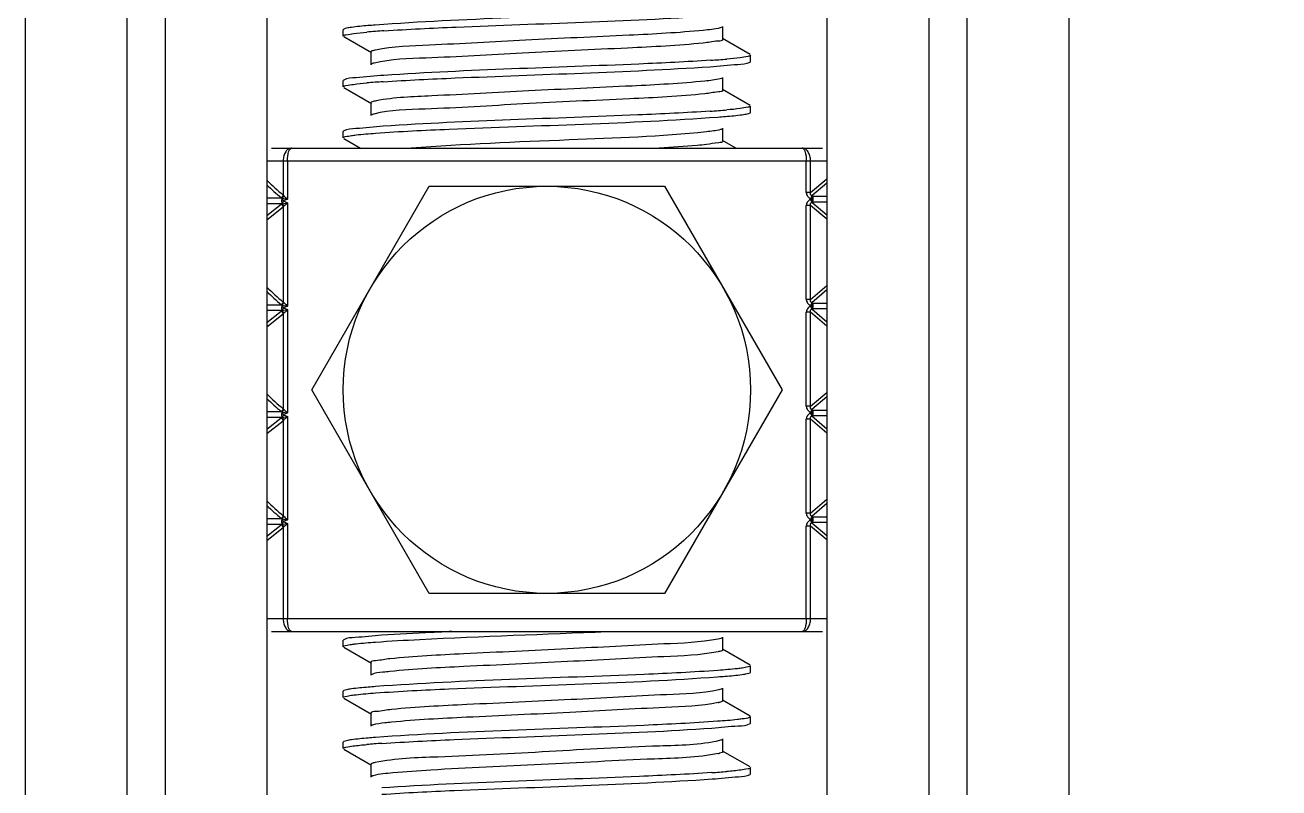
# Model space of a CAD drawing. Extents: x 27938 to 1507990, y 110129 to 923079.
# Drawn here: x 532388 to 532974, y 341758 to 342115 of the extents above; entities that cross this region are included whole.
import ezdxf

# ---------------------------------------------------------------- set-up
doc = ezdxf.new("R2010")
doc.units = 0
doc.header["$LTSCALE"] = 1000
doc.header["$MEASUREMENT"] = 0
doc.styles.get("Standard").update_dxf_attribs({"font": 'gbenor.shx', "bigfont": 'gbcbig.shx'})
doc.dimstyles.get("Standard").update_dxf_attribs({"dimtxt": 0.18, "dimasz": 0.18, "dimexe": 0.18, "dimexo": 0.0625, "dimgap": 0.09, "dimtad": 0, "dimtih": 1, "dimtoh": 1, "dimdec": 4, "dimzin": 0, "dimdsep": 46, "dimtxsty": 'Standard', "dimcen": 0.09, "dimadec": 0, "dimazin": 0, "dimtfac": 1, "dimtdec": 4, "dimtofl": 0, "dimtmove": 0, "dimatfit": 3, "dimfxl": 1, "dimtolj": 1, "dimtzin": 0, "dimarcsym": 0})

msp = doc.modelspace()

# ---------------------------------------------------------------- linework, layer by layer
at = {"linetype": 'Continuous'}
for p, q in [((532387.5, 346328.15), (532387.5, 341587.12)), ((532435.13, 346328.15), (532435.13, 341587.12)), ((532452.99, 346328.15), (532452.99, 341587.12)), ((532500.61, 346328.15), (532500.61, 341587.12)), ((532762.55, 346328.15), (532762.55, 341587.12)), ((532810.18, 346328.15), (532810.18, 341587.12)), ((532828.04, 346328.15), (532828.04, 341587.12)), ((532875.66, 346328.15), (532875.66, 341587.12)), ((532536.56, 342113.1), (532536.33, 342112.84)), ((532536.33, 342109.87), (532536.33, 342112.84)), ((532536.33, 342109.87), (532536.33, 342112.84)), ((532713.95, 342108.38), (532713.95, 342114.33)), ((532536.56, 342109.61), (532549.48, 342102.12)), ((532726.61, 342101.2), (532713.68, 342108.68)), ((532549.22, 342102.43), (532549.22, 342096.47)), ((532726.83, 342097.96), (532726.83, 342100.94)), ((532726.83, 342097.96), (532726.83, 342100.94)), ((532726.61, 342097.7), (532726.83, 342097.96)), ((532536.56, 342089.29), (532536.33, 342089.03)), ((532536.33, 342086.05), (532536.33, 342089.03)), ((532536.33, 342086.05), (532536.33, 342089.03)), ((532713.95, 342084.57), (532713.95, 342090.52)), ((532536.56, 342085.79), (532549.48, 342078.31)), ((532726.61, 342077.39), (532713.68, 342084.87)), ((532549.22, 342078.61), (532549.22, 342072.66)), ((532726.83, 342074.15), (532726.83, 342077.12)), ((532726.83, 342074.15), (532726.83, 342077.12)), ((532726.61, 342073.89), (532726.83, 342074.15)), ((532536.56, 342065.48), (532536.33, 342065.22)), ((532536.33, 342062.24), (532536.33, 342065.22)), ((532536.33, 342062.24), (532536.33, 342065.22)), ((532713.95, 342060.75), (532713.95, 342066.71)), ((532536.56, 342061.98), (532544.43, 342057.42)), ((532719.96, 342057.42), (532713.68, 342061.06)), ((532502.7, 342057.42), (532760.47, 342057.42)), ((532500.61, 342051.47), (532762.55, 342051.47)), ((532508.24, 342051.47), (532508.24, 342035.47)), ((532510.22, 342051.47), (532510.22, 342033.51)), ((532752.94, 342036.62), (532752.94, 342051.47)), ((532754.93, 342036.62), (532754.93, 342051.47)), ((532754.93, 342036.62), (532762.55, 342043.1)), ((532762.55, 342041.08), (532755.48, 342035.07)), ((532508.4, 342035.28), (532508.24, 342035.47)), ((532508.48, 342035.21), (532508.4, 342035.28)), ((532521.6, 341944.31), (532576.59, 342039.56)), ((532576.59, 342039.56), (532686.58, 342039.56)), ((532686.58, 342039.56), (532741.57, 341944.31)), ((532754.93, 342036.62), (532752.94, 342036.62)), ((532755.48, 342035.07), (532754.88, 342033.81)), ((532755.3, 342033.61), (532755.89, 342034.88)), ((532755.89, 342034.88), (532755.48, 342035.07)), ((532755.89, 342034.88), (532762.55, 342034.87)), ((532507.61, 342033.98), (532500.61, 342033.98)), ((532507.57, 342031.37), (532500.61, 342031.39)), ((532500.61, 342025.89), (532507.32, 342031.2)), ((532500.61, 342023.86), (532508.24, 342029.89)), ((532507.57, 342031.37), (532507.73, 342031.4)), ((532507.73, 342033.95), (532507.61, 342033.98)), ((532507.73, 342031.4), (532507.77, 342031.42)), ((532507.77, 342033.93), (532510.22, 342033.51)), ((532508.32, 342032.68), (532507.77, 342031.42)), ((532507.77, 342031.42), (532510.22, 342031.85)), ((532508.24, 342029.89), (532508.38, 342030.06)), ((532508.24, 342029.89), (532508.24, 341985.46)), ((532510.22, 342033.51), (532508.32, 342032.68)), ((532508.32, 342032.68), (532510.22, 342031.85)), ((532508.38, 342030.06), (532508.46, 342030.13)), ((532508.46, 342030.13), (532508.51, 342030.17)), ((532510.22, 342031.85), (532510.22, 341983.5)), ((532754.93, 342030.6), (532752.94, 342030.6)), ((532752.94, 341986.62), (532752.94, 342030.6)), ((532755.3, 342033.61), (532754.88, 342033.81)), ((532754.88, 342033.41), (532755.3, 342033.61)), ((532755.48, 342032.15), (532754.88, 342033.41)), ((532762.55, 342024.12), (532754.93, 342030.6)), ((532754.93, 341986.62), (532754.93, 342030.6)), ((532755.3, 342033.61), (532755.89, 342032.35)), ((532755.48, 342032.15), (532755.89, 342032.35)), ((532755.48, 342032.15), (532762.55, 342026.14)), ((532755.89, 342032.35), (532762.55, 342032.35)), ((532754.93, 341986.62), (532762.55, 341993.09)), ((532762.55, 341991.07), (532755.48, 341985.07)), ((532507.61, 341983.97), (532500.61, 341983.97)), ((532507.57, 341981.36), (532500.61, 341981.38)), ((532507.57, 341981.36), (532507.73, 341981.4)), ((532507.73, 341983.94), (532507.61, 341983.97)), ((532507.73, 341981.4), (532507.77, 341981.42)), ((532507.77, 341983.92), (532510.22, 341983.5)), ((532508.32, 341982.67), (532507.77, 341981.42)), ((532507.77, 341981.42), (532510.22, 341981.84)), ((532508.4, 341985.27), (532508.24, 341985.46)), ((532510.22, 341983.5), (532508.32, 341982.67)), ((532508.32, 341982.67), (532510.22, 341981.84)), ((532508.48, 341985.2), (532508.4, 341985.27)), ((532510.22, 341981.84), (532510.22, 341933.5)), ((532754.93, 341986.62), (532752.94, 341986.62)), ((532755.48, 341985.07), (532754.88, 341983.8)), ((532755.3, 341983.6), (532754.88, 341983.8)), ((532754.88, 341983.41), (532755.3, 341983.6)), ((532755.48, 341982.14), (532754.88, 341983.41)), ((532755.3, 341983.6), (532755.89, 341984.87)), ((532755.3, 341983.6), (532755.89, 341982.34)), ((532755.89, 341984.87), (532755.48, 341985.07)), ((532755.48, 341982.14), (532755.89, 341982.34)), ((532755.48, 341982.14), (532762.55, 341976.13)), ((532755.89, 341984.87), (532762.55, 341984.87)), ((532755.89, 341982.34), (532762.55, 341982.34)), ((532500.61, 341975.89), (532507.32, 341981.19)), ((532500.61, 341973.85), (532508.24, 341979.88)), ((532508.24, 341979.88), (532508.38, 341980.05)), ((532508.24, 341979.88), (532508.24, 341935.46)), ((532508.38, 341980.05), (532508.46, 341980.12)), ((532508.46, 341980.12), (532508.51, 341980.16)), ((532754.93, 341980.59), (532752.94, 341980.59)), ((532752.94, 341936.61), (532752.94, 341980.59)), ((532762.55, 341974.11), (532754.93, 341980.59)), ((532754.93, 341936.61), (532754.93, 341980.59)), ((532576.59, 341849.06), (532521.6, 341944.31)), ((532741.57, 341944.31), (532686.58, 341849.06)), ((532754.93, 341936.61), (532762.55, 341943.09)), ((532762.55, 341941.07), (532755.48, 341935.06)), ((532508.4, 341935.26), (532508.24, 341935.46)), ((532508.48, 341935.2), (532508.4, 341935.26)), ((532754.93, 341936.61), (532752.94, 341936.61)), ((532755.48, 341935.06), (532754.88, 341933.8)), ((532755.3, 341933.6), (532755.89, 341934.86)), ((532755.89, 341934.86), (532755.48, 341935.06)), ((532755.89, 341934.86), (532762.55, 341934.86)), ((532507.61, 341933.96), (532500.61, 341933.96)), ((532507.57, 341931.35), (532500.61, 341931.37)), ((532500.61, 341925.88), (532507.32, 341931.19)), ((532500.61, 341923.84), (532508.24, 341929.88)), ((532507.57, 341931.35), (532507.73, 341931.39)), ((532507.73, 341933.93), (532507.61, 341933.96)), ((532507.73, 341931.39), (532507.77, 341931.41)), ((532507.77, 341933.92), (532510.22, 341933.5)), ((532508.32, 341932.66), (532507.77, 341931.41)), ((532507.77, 341931.41), (532510.22, 341931.83)), ((532508.24, 341929.88), (532508.38, 341930.04)), ((532508.24, 341929.88), (532508.24, 341885.45)), ((532510.22, 341933.5), (532508.32, 341932.66)), ((532508.32, 341932.66), (532510.22, 341931.83)), ((532508.38, 341930.04), (532508.46, 341930.11)), ((532508.46, 341930.11), (532508.51, 341930.16)), ((532510.22, 341931.83), (532510.22, 341883.49)), ((532754.93, 341930.59), (532752.94, 341930.59)), ((532752.94, 341886.6), (532752.94, 341930.59)), ((532755.3, 341933.6), (532754.88, 341933.8)), ((532754.88, 341933.4), (532755.3, 341933.6)), ((532755.48, 341932.14), (532754.88, 341933.4)), ((532762.55, 341924.11), (532754.93, 341930.59)), ((532754.93, 341886.6), (532754.93, 341930.59)), ((532755.3, 341933.6), (532755.89, 341932.33)), ((532755.48, 341932.14), (532755.89, 341932.33)), ((532755.48, 341932.14), (532762.55, 341926.12)), ((532755.89, 341932.33), (532762.55, 341932.33)), ((532754.93, 341886.6), (532762.55, 341893.08)), ((532762.55, 341891.06), (532755.48, 341885.05)), ((532507.61, 341883.96), (532500.61, 341883.96)), ((532507.73, 341883.93), (532507.61, 341883.96)), ((532507.77, 341883.91), (532510.22, 341883.49)), ((532508.32, 341882.66), (532507.77, 341881.4)), ((532507.77, 341881.4), (532510.22, 341881.83)), ((532508.4, 341885.26), (532508.24, 341885.45)), ((532510.22, 341883.49), (532508.32, 341882.66)), ((532508.32, 341882.66), (532510.22, 341881.83)), ((532508.48, 341885.19), (532508.4, 341885.26)), ((532510.22, 341881.83), (532510.22, 341837.15)), ((532754.93, 341886.6), (532752.94, 341886.6)), ((532755.48, 341885.05), (532754.88, 341883.79)), ((532755.3, 341883.59), (532754.88, 341883.79)), ((532754.88, 341883.39), (532755.3, 341883.59)), ((532755.48, 341882.13), (532754.88, 341883.39)), ((532755.3, 341883.59), (532755.89, 341884.85)), ((532755.3, 341883.59), (532755.89, 341882.33)), ((532755.89, 341884.85), (532755.48, 341885.05)), ((532755.48, 341882.13), (532755.89, 341882.33)), ((532755.48, 341882.13), (532762.55, 341876.12)), ((532755.89, 341884.85), (532762.55, 341884.85)), ((532755.89, 341882.33), (532762.55, 341882.33)), ((532507.57, 341881.35), (532500.61, 341881.37)), ((532500.61, 341875.87), (532507.32, 341881.18)), ((532500.61, 341873.84), (532508.24, 341879.87)), ((532507.57, 341881.35), (532507.73, 341881.38)), ((532507.73, 341881.38), (532507.77, 341881.4)), ((532508.24, 341879.87), (532508.38, 341880.04)), ((532508.24, 341879.87), (532508.24, 341837.15)), ((532508.38, 341880.04), (532508.46, 341880.11)), ((532508.46, 341880.11), (532508.51, 341880.15)), ((532754.93, 341880.58), (532752.94, 341880.58)), ((532752.94, 341837.15), (532752.94, 341880.58)), ((532762.55, 341874.1), (532754.93, 341880.58)), ((532754.93, 341837.15), (532754.93, 341880.58)), ((532686.58, 341849.06), (532576.59, 341849.06)), ((532762.55, 341837.15), (532500.61, 341837.15)), ((532502.7, 341831.2), (532760.47, 341831.2)), ((532536.56, 341827.35), (532536.33, 341827.09)), ((532536.33, 341824.11), (532536.33, 341827.09)), ((532536.33, 341824.11), (532536.33, 341827.09)), ((532536.56, 341823.85), (532549.48, 341816.37)), ((532726.61, 341815.44), (532713.68, 341822.93)), ((532713.95, 341822.63), (532713.95, 341828.58)), ((532549.22, 341816.67), (532549.22, 341810.72)), ((532726.61, 341811.95), (532726.83, 341812.21)), ((532726.83, 341812.21), (532726.83, 341815.18)), ((532726.83, 341812.21), (532726.83, 341815.18)), ((532536.56, 341803.54), (532536.33, 341803.28)), ((532536.33, 341800.3), (532536.33, 341803.28)), ((532536.33, 341800.3), (532536.33, 341803.28)), ((532536.56, 341800.04), (532549.48, 341792.56)), ((532713.95, 341798.81), (532713.95, 341804.77)), ((532726.61, 341791.63), (532713.68, 341799.11)), ((532549.22, 341792.86), (532549.22, 341786.91)), ((532726.61, 341788.13), (532726.83, 341788.39)), ((532726.83, 341788.39), (532726.83, 341791.37)), ((532726.83, 341788.39), (532726.83, 341791.37)), ((532536.56, 341779.73), (532536.33, 341779.46)), ((532536.33, 341776.49), (532536.33, 341779.46)), ((532536.33, 341776.49), (532536.33, 341779.46)), ((532536.56, 341776.23), (532549.48, 341768.75)), ((532713.95, 341775), (532713.95, 341780.95)), ((532726.61, 341767.82), (532713.68, 341775.3)), ((532549.22, 341769.05), (532549.22, 341763.09)), ((532726.61, 341764.32), (532726.83, 341764.58)), ((532726.83, 341764.58), (532726.83, 341767.56)), ((532726.83, 341764.58), (532726.83, 341767.56))]:
    msp.add_line(p, q, dxfattribs=at)
msp.add_circle((532631.58, 341944.31), 95.25, dxfattribs=at)
for centre, radius, start, end in [((532583.13, 341685.25), 427.95, 93.71685, 94.79919), ((532680.61, 342518.27), 420.65, 273.76227, 274.80085), ((532582.72, 341666.65), 422.73, 93.74965, 94.79999), ((532680.2, 342499.64), 425.85, 273.72942, 274.8001), ((532574.17, 342115.92), 104.01, 224.9882, 230.66338), ((532574.66, 342114.96), 105.17, 225.24107, 230.18722), ((532508.51, 342035.6), 1.85, 230.22372, 240.95845), ((532508.48, 342029.74), 1.86, 119.14418, 128.30251), ((532574.17, 342065.91), 104.01, 224.9882, 230.66338), ((532574.66, 342064.95), 105.17, 225.24107, 230.18722), ((532508.51, 341985.59), 1.85, 230.22372, 240.95845), ((532508.48, 341979.73), 1.86, 119.14418, 128.30251), ((532574.17, 342015.9), 104.01, 224.9882, 230.66338), ((532574.66, 342014.94), 105.17, 225.24107, 230.18722), ((532508.51, 341935.58), 1.85, 230.22372, 240.95845), ((532508.48, 341929.72), 1.86, 119.14418, 128.30251), ((532574.17, 341965.9), 104.01, 224.9882, 230.66338), ((532574.66, 341964.94), 105.17, 225.24107, 230.18722), ((532508.51, 341885.58), 1.85, 230.22372, 240.95845), ((532508.48, 341879.72), 1.86, 119.14418, 128.30251), ((532707.64, 341818.45), 20.92, 281.39178, 282.13242), ((532581.73, 341369.62), 410.16, 93.82825, 94.80335), ((532708.29, 341791.6), 17.82, 281.5512, 283.26836), ((532681.31, 342175.95), 411.68, 273.81553, 274.80566)]:
    msp.add_arc(centre, radius, start, end, dxfattribs=at)
for points, knots in [([(532711.25, 342122.55), (532699.72, 342121.72), (532646.41, 342119.12), (532593.03, 342118.08), (532551.34, 342115)], [0, 0, 0, 0, 0.216609, 1, 1, 1, 1]), ([(532555.39, 342112.31), (532566.64, 342113.05), (532617.58, 342115.49), (532668.58, 342116.71), (532708.21, 342119.36)], [0, 0, 0, 0, 0.221018, 1, 1, 1, 1]), ([(532536.33, 342109.87), (532536.33, 342110.32), (532538.77, 342110.59), (532539.98, 342110.93), (532541.21, 342111.09)], [0, 0, 0, 0, 0.270608, 1, 1, 1, 1]), ([(532540.16, 342113.92), (532539.37, 342113.81), (532538.17, 342113.6), (532536.94, 342113.32), (532536.56, 342113.1)], [0, 0, 0, 0, 0.642699, 1, 1, 1, 1]), ([(532551.34, 342115), (532550.19, 342114.92), (532546.46, 342114.62), (532542.72, 342114.29), (532540.16, 342113.92)], [0, 0, 0, 0, 0.307564, 1, 1, 1, 1]), ([(532704.76, 342112.53), (532693.22, 342111.37), (532665.48, 342109.95), (532622.75, 342108.1), (532583.29, 342105.76), (532559.74, 342104.96), (532551.46, 342103.31)], [0, 0, 0, 0, 0.226386, 0.542344, 0.83502, 1, 1, 1, 1]), ([(532713.68, 342114.03), (532713.36, 342113.84), (532710.4, 342113.04), (532707.39, 342112.79), (532704.76, 342112.53)], [0, 0, 0, 0, 0.123298, 1, 1, 1, 1]), ([(532704.76, 342106.57), (532693, 342105.39), (532664.74, 342103.95), (532621.42, 342102.16), (532582.03, 342099.58), (532558.68, 342099.08), (532550.8, 342097.22)], [0, 0, 0, 0, 0.229855, 0.549948, 0.842489, 1, 1, 1, 1]), ([(532713.94, 342108.38), (532713.95, 342107.55), (532709.21, 342107.5), (532707.05, 342106.8), (532704.76, 342106.57)], [0, 0, 0, 0, 0.265413, 1, 1, 1, 1]), ([(532551.46, 342103.31), (532550.89, 342103.2), (532550.23, 342103.05), (532549.23, 342102.66), (532549.22, 342102.43)], [0, 0, 0, 0, 0.707754, 1, 1, 1, 1]), ([(532708.21, 342098.53), (532697.04, 342097.78), (532646.1, 342095.33), (532595.1, 342094.1), (532555.39, 342091.47)], [0, 0, 0, 0, 0.219595, 1, 1, 1, 1]), ([(532726.83, 342100.94), (532726.83, 342100.49), (532724.45, 342100.21), (532723.26, 342099.89), (532722.06, 342099.73)], [0, 0, 0, 0, 0.270923, 1, 1, 1, 1]), ([(532550.8, 342097.22), (532550.53, 342097.15), (532550.08, 342097.03), (532549.65, 342096.87), (532549.48, 342096.77)], [0, 0, 0, 0, 0.593987, 1, 1, 1, 1]), ([(532555.08, 342088.47), (532566.27, 342089.22), (532617.21, 342091.67), (532668.21, 342092.89), (532707.9, 342095.53)], [0, 0, 0, 0, 0.219989, 1, 1, 1, 1]), ([(532707.9, 342095.53), (532712.23, 342095.82), (532718.3, 342096.66), (532724.92, 342096.73), (532726.61, 342097.7)], [0, 0, 0, 0, 0.691216, 1, 1, 1, 1]), ([(532536.33, 342086.05), (532536.33, 342086.51), (532538.73, 342086.78), (532539.94, 342087.11), (532541.14, 342087.26)], [0, 0, 0, 0, 0.270808, 1, 1, 1, 1]), ([(532555.39, 342091.47), (532551.03, 342091.18), (532544.92, 342090.34), (532538.25, 342090.26), (532536.56, 342089.29)], [0, 0, 0, 0, 0.691341, 1, 1, 1, 1]), ([(532705.5, 342088.79), (532694.18, 342087.61), (532666.67, 342086.21), (532624.05, 342084.33), (532584.21, 342082.04), (532560.31, 342081.15), (532551.76, 342079.56)], [0, 0, 0, 0, 0.221662, 0.536163, 0.830773, 1, 1, 1, 1]), ([(532713.68, 342090.22), (532713.38, 342090.04), (532710.67, 342089.28), (532707.92, 342089.04), (532705.5, 342088.79)], [0, 0, 0, 0, 0.125495, 1, 1, 1, 1]), ([(532705.5, 342082.84), (532693.79, 342081.61), (532665.38, 342080.17), (532621.72, 342078.38), (532582, 342075.68), (532558.43, 342075.34), (532550.6, 342073.35)], [0, 0, 0, 0, 0.227665, 0.549451, 0.843883, 1, 1, 1, 1]), ([(532713.94, 342084.57), (532713.95, 342083.8), (532709.61, 342083.68), (532707.61, 342083.06), (532705.5, 342082.84)], [0, 0, 0, 0, 0.266153, 1, 1, 1, 1]), ([(532551.76, 342079.56), (532551.12, 342079.44), (532550.39, 342079.27), (532549.23, 342078.88), (532549.22, 342078.61)], [0, 0, 0, 0, 0.711573, 1, 1, 1, 1]), ([(532726.83, 342077.12), (532726.83, 342076.67), (532724.42, 342076.4), (532723.21, 342076.07), (532722, 342075.91)], [0, 0, 0, 0, 0.270717, 1, 1, 1, 1]), ([(532550.6, 342073.35), (532550.38, 342073.3), (532550, 342073.19), (532549.63, 342073.04), (532549.48, 342072.96)], [0, 0, 0, 0, 0.586829, 1, 1, 1, 1]), ([(532551.46, 342064.41), (532562.92, 342065.25), (532616.3, 342067.85), (532669.76, 342068.91), (532711.6, 342071.97)], [0, 0, 0, 0, 0.215118, 1, 1, 1, 1]), ([(532707.9, 342074.69), (532696.67, 342073.95), (532645.73, 342071.51), (532594.73, 342070.29), (532555.08, 342067.64)], [0, 0, 0, 0, 0.220621, 1, 1, 1, 1]), ([(532711.6, 342071.97), (532712.76, 342072.06), (532716.55, 342072.36), (532720.33, 342072.69), (532722.94, 342073.06)], [0, 0, 0, 0, 0.307378, 1, 1, 1, 1]), ([(532722.94, 342073.06), (532723.74, 342073.17), (532724.97, 342073.39), (532726.22, 342073.66), (532726.61, 342073.89)], [0, 0, 0, 0, 0.643431, 1, 1, 1, 1]), ([(532555.08, 342067.64), (532550.79, 342067.35), (532544.78, 342066.52), (532538.23, 342066.44), (532536.56, 342065.48)], [0, 0, 0, 0, 0.691044, 1, 1, 1, 1]), ([(532540.19, 342063.32), (532540.9, 342063.43), (532544.65, 342063.88), (532548.41, 342064.18), (532551.46, 342064.41)], [0, 0, 0, 0, 0.191292, 1, 1, 1, 1]), ([(532706.22, 342065.05), (532684.91, 342062.73), (532638.78, 342061.26), (532592.74, 342059.2), (532568.13, 342057.42)], [0, 0, 0, 0, 0.464865, 1, 1, 1, 1]), ([(532713.69, 342066.41), (532713.4, 342066.24), (532710.94, 342065.52), (532708.42, 342065.29), (532706.22, 342065.05)], [0, 0, 0, 0, 0.12782, 1, 1, 1, 1]), ([(532536.33, 342062.24), (532536.33, 342062.61), (532538.22, 342062.93), (532539.22, 342063.19), (532540.19, 342063.32)], [0, 0, 0, 0, 0.274527, 1, 1, 1, 1]), ([(532706.22, 342059.1), (532704.79, 342058.94), (532697.45, 342058.25), (532690.09, 342057.78), (532684.17, 342057.43)], [0, 0, 0, 0, 0.195123, 1, 1, 1, 1]), ([(532713.94, 342060.75), (532713.95, 342060.05), (532709.99, 342059.87), (532708.15, 342059.31), (532706.22, 342059.1)], [0, 0, 0, 0, 0.266951, 1, 1, 1, 1]), ([(532512.13, 342057.42), (532511.63, 342057.42), (532510.51, 342057.06), (532509.25, 342055.69), (532508.43, 342053.75), (532508.24, 342052.25), (532508.24, 342051.47)], [0, 0, 0, 0, 0.195972, 0.42512, 0.697797, 1, 1, 1, 1]), ([(532510.22, 342051.47), (532510.22, 342052.9), (532510.43, 342054.84), (532511.2, 342056.87), (532511.85, 342057.42), (532512.13, 342057.42)], [0, 0, 0, 0, 0.657525, 0.871922, 1, 1, 1, 1]), ([(532751.03, 342057.42), (532751.31, 342057.42), (532751.97, 342056.87), (532752.73, 342054.84), (532752.95, 342052.9), (532752.94, 342051.47)], [0, 0, 0, 0, 0.128078, 0.342475, 1, 1, 1, 1]), ([(532754.93, 342051.47), (532754.93, 342052.25), (532754.74, 342053.75), (532753.91, 342055.69), (532752.65, 342057.06), (532751.54, 342057.42), (532751.03, 342057.42)], [0, 0, 0, 0, 0.302203, 0.57488, 0.804028, 1, 1, 1, 1]), ([(532508.48, 342035.21), (532508.62, 342035.09), (532509.21, 342034.53), (532509.78, 342033.96), (532510.22, 342033.51)], [0, 0, 0, 0, 0.225254, 1, 1, 1, 1]), ([(532752.94, 342036.62), (532752.95, 342036.03), (532753.35, 342034.82), (532754.34, 342034.06), (532754.88, 342033.81)], [0, 0, 0, 0, 0.499355, 1, 1, 1, 1]), ([(532755.48, 342035.07), (532755.19, 342035.16), (532754.72, 342035.72), (532754.86, 342036.34), (532754.93, 342036.62)], [0, 0, 0, 0, 0.502447, 1, 1, 1, 1]), ([(532755.89, 342032.35), (532756.08, 342032.74), (532756.21, 342033.61), (532756.08, 342034.49), (532755.89, 342034.88)], [0, 0, 0, 0, 0.500048, 1, 1, 1, 1]), ([(532507.75, 342033.97), (532507.66, 342033.78), (532507.39, 342032.96), (532507.44, 342032), (532507.73, 342031.4)], [0, 0, 0, 0, 0.236634, 1, 1, 1, 1]), ([(532508.32, 342032.68), (532508.26, 342032.8), (532508.08, 342033.23), (532507.85, 342033.65), (532507.75, 342033.97)], [0, 0, 0, 0, 0.285481, 1, 1, 1, 1]), ([(532508.51, 342030.17), (532508.64, 342030.29), (532509.23, 342030.84), (532509.79, 342031.41), (532510.22, 342031.85)], [0, 0, 0, 0, 0.226794, 1, 1, 1, 1]), ([(532754.88, 342033.41), (532754.34, 342033.16), (532753.35, 342032.41), (532752.95, 342031.19), (532752.94, 342030.6)], [0, 0, 0, 0, 0.500643, 1, 1, 1, 1]), ([(532754.93, 342030.6), (532754.86, 342030.89), (532754.72, 342031.5), (532755.19, 342032.06), (532755.48, 342032.15)], [0, 0, 0, 0, 0.49632, 1, 1, 1, 1]), ([(532507.75, 341983.96), (532507.66, 341983.78), (532507.39, 341982.95), (532507.44, 341982), (532507.73, 341981.4)], [0, 0, 0, 0, 0.236634, 1, 1, 1, 1]), ([(532508.32, 341982.67), (532508.26, 341982.79), (532508.08, 341983.23), (532507.85, 341983.64), (532507.75, 341983.96)], [0, 0, 0, 0, 0.285481, 1, 1, 1, 1]), ([(532508.48, 341985.2), (532508.62, 341985.08), (532509.21, 341984.53), (532509.78, 341983.95), (532510.22, 341983.5)], [0, 0, 0, 0, 0.225254, 1, 1, 1, 1]), ([(532508.51, 341980.16), (532508.64, 341980.29), (532509.23, 341980.83), (532509.79, 341981.4), (532510.22, 341981.84)], [0, 0, 0, 0, 0.226794, 1, 1, 1, 1]), ([(532752.94, 341986.62), (532752.95, 341986.02), (532753.35, 341984.81), (532754.34, 341984.06), (532754.88, 341983.8)], [0, 0, 0, 0, 0.499355, 1, 1, 1, 1]), ([(532754.88, 341983.41), (532754.34, 341983.15), (532753.35, 341982.4), (532752.95, 341981.19), (532752.94, 341980.59)], [0, 0, 0, 0, 0.500643, 1, 1, 1, 1]), ([(532755.48, 341985.07), (532755.19, 341985.15), (532754.72, 341985.71), (532754.86, 341986.33), (532754.93, 341986.62)], [0, 0, 0, 0, 0.502447, 1, 1, 1, 1]), ([(532754.93, 341980.59), (532754.86, 341980.88), (532754.72, 341981.49), (532755.19, 341982.06), (532755.48, 341982.14)], [0, 0, 0, 0, 0.49632, 1, 1, 1, 1]), ([(532755.89, 341982.34), (532756.08, 341982.73), (532756.21, 341983.61), (532756.08, 341984.48), (532755.89, 341984.87)], [0, 0, 0, 0, 0.500048, 1, 1, 1, 1]), ([(532508.48, 341935.2), (532508.62, 341935.07), (532509.21, 341934.52), (532509.78, 341933.94), (532510.22, 341933.5)], [0, 0, 0, 0, 0.225254, 1, 1, 1, 1]), ([(532752.94, 341936.61), (532752.95, 341936.02), (532753.35, 341934.8), (532754.34, 341934.05), (532754.88, 341933.8)], [0, 0, 0, 0, 0.499355, 1, 1, 1, 1]), ([(532755.48, 341935.06), (532755.19, 341935.15), (532754.72, 341935.71), (532754.86, 341936.32), (532754.93, 341936.61)], [0, 0, 0, 0, 0.502447, 1, 1, 1, 1]), ([(532755.89, 341932.33), (532756.08, 341932.72), (532756.21, 341933.6), (532756.08, 341934.47), (532755.89, 341934.86)], [0, 0, 0, 0, 0.500048, 1, 1, 1, 1]), ([(532507.75, 341933.96), (532507.66, 341933.77), (532507.39, 341932.94), (532507.44, 341931.99), (532507.73, 341931.39)], [0, 0, 0, 0, 0.236634, 1, 1, 1, 1]), ([(532508.32, 341932.66), (532508.26, 341932.79), (532508.08, 341933.22), (532507.85, 341933.63), (532507.75, 341933.96)], [0, 0, 0, 0, 0.285481, 1, 1, 1, 1]), ([(532508.51, 341930.16), (532508.64, 341930.28), (532509.23, 341930.83), (532509.79, 341931.39), (532510.22, 341931.83)], [0, 0, 0, 0, 0.226794, 1, 1, 1, 1]), ([(532754.88, 341933.4), (532754.34, 341933.15), (532753.35, 341932.39), (532752.95, 341931.18), (532752.94, 341930.59)], [0, 0, 0, 0, 0.500643, 1, 1, 1, 1]), ([(532754.93, 341930.59), (532754.86, 341930.87), (532754.72, 341931.49), (532755.19, 341932.05), (532755.48, 341932.14)], [0, 0, 0, 0, 0.49632, 1, 1, 1, 1]), ([(532507.75, 341883.95), (532507.66, 341883.76), (532507.39, 341882.94), (532507.44, 341881.98), (532507.73, 341881.38)], [0, 0, 0, 0, 0.236634, 1, 1, 1, 1]), ([(532508.32, 341882.66), (532508.26, 341882.78), (532508.08, 341883.21), (532507.85, 341883.63), (532507.75, 341883.95)], [0, 0, 0, 0, 0.285481, 1, 1, 1, 1]), ([(532508.48, 341885.19), (532508.62, 341885.07), (532509.21, 341884.51), (532509.78, 341883.94), (532510.22, 341883.49)], [0, 0, 0, 0, 0.225254, 1, 1, 1, 1]), ([(532508.51, 341880.15), (532508.64, 341880.27), (532509.23, 341880.82), (532509.79, 341881.39), (532510.22, 341881.83)], [0, 0, 0, 0, 0.226794, 1, 1, 1, 1]), ([(532752.94, 341886.6), (532752.95, 341886.01), (532753.35, 341884.8), (532754.34, 341884.04), (532754.88, 341883.79)], [0, 0, 0, 0, 0.499355, 1, 1, 1, 1]), ([(532754.88, 341883.39), (532754.34, 341883.14), (532753.35, 341882.39), (532752.95, 341881.17), (532752.94, 341880.58)], [0, 0, 0, 0, 0.500643, 1, 1, 1, 1]), ([(532755.48, 341885.05), (532755.19, 341885.14), (532754.72, 341885.7), (532754.86, 341886.31), (532754.93, 341886.6)], [0, 0, 0, 0, 0.502447, 1, 1, 1, 1]), ([(532754.93, 341880.58), (532754.86, 341880.87), (532754.72, 341881.48), (532755.19, 341882.04), (532755.48, 341882.13)], [0, 0, 0, 0, 0.49632, 1, 1, 1, 1]), ([(532755.89, 341882.33), (532756.08, 341882.72), (532756.21, 341883.59), (532756.08, 341884.47), (532755.89, 341884.85)], [0, 0, 0, 0, 0.500048, 1, 1, 1, 1]), ([(532508.24, 341837.15), (532508.24, 341836.37), (532508.43, 341834.87), (532509.25, 341832.93), (532510.51, 341831.56), (532511.63, 341831.2), (532512.13, 341831.2)], [0, 0, 0, 0, 0.302203, 0.57488, 0.804028, 1, 1, 1, 1]), ([(532512.13, 341831.2), (532511.85, 341831.2), (532511.2, 341831.75), (532510.43, 341833.78), (532510.22, 341835.72), (532510.22, 341837.15)], [0, 0, 0, 0, 0.128078, 0.342475, 1, 1, 1, 1]), ([(532752.94, 341837.15), (532752.95, 341835.72), (532752.73, 341833.78), (532751.97, 341831.75), (532751.31, 341831.2), (532751.03, 341831.2)], [0, 0, 0, 0, 0.657525, 0.871922, 1, 1, 1, 1]), ([(532751.03, 341831.2), (532751.54, 341831.2), (532752.65, 341831.56), (532753.91, 341832.93), (532754.74, 341834.87), (532754.93, 341836.37), (532754.93, 341837.15)], [0, 0, 0, 0, 0.195972, 0.42512, 0.697797, 1, 1, 1, 1]), ([(532554.24, 341829.45), (532550.15, 341829.17), (532544.41, 341828.38), (532538.16, 341828.27), (532536.56, 341827.35)], [0, 0, 0, 0, 0.690228, 1, 1, 1, 1]), ([(532551.46, 341826.28), (532558.33, 341826.78), (532594.39, 341828.76), (532630.48, 341829.99), (532659.67, 341831.2)], [0, 0, 0, 0, 0.190688, 1, 1, 1, 1]), ([(532587.08, 341831.2), (532583.95, 341831.06), (532573, 341830.55), (532562.05, 341829.98), (532554.24, 341829.45)], [0, 0, 0, 0, 0.286076, 1, 1, 1, 1]), ([(532536.33, 341824.11), (532536.33, 341824.48), (532538.22, 341824.8), (532539.22, 341825.06), (532540.19, 341825.2)], [0, 0, 0, 0, 0.274524, 1, 1, 1, 1]), ([(532540.19, 341825.2), (532540.9, 341825.3), (532544.65, 341825.76), (532548.42, 341826.06), (532551.46, 341826.28)], [0, 0, 0, 0, 0.191293, 1, 1, 1, 1]), ([(532711.67, 341827.69), (532703.33, 341826.04), (532679.68, 341825.22), (532640.1, 341822.89), (532597.35, 341821.04), (532569.65, 341819.62), (532558.16, 341818.45)], [0, 0, 0, 0, 0.165781, 0.45908, 0.774887, 1, 1, 1, 1]), ([(532713.68, 341828.28), (532713.45, 341828.14), (532712.77, 341827.92), (532712.09, 341827.77), (532711.67, 341827.69)], [0, 0, 0, 0, 0.387259, 1, 1, 1, 1]), ([(532558.16, 341818.45), (532555.93, 341818.23), (532553.83, 341817.55), (532549.22, 341817.48), (532549.22, 341816.67)], [0, 0, 0, 0, 0.734361, 1, 1, 1, 1]), ([(532711.67, 341821.73), (532703.33, 341820.09), (532679.68, 341819.27), (532640.1, 341816.94), (532597.35, 341815.08), (532569.65, 341813.67), (532558.16, 341812.5)], [0, 0, 0, 0, 0.165781, 0.45908, 0.774887, 1, 1, 1, 1]), ([(532713.94, 341822.63), (532713.94, 341822.38), (532712.91, 341822), (532712.25, 341821.85), (532711.67, 341821.73)], [0, 0, 0, 0, 0.291748, 1, 1, 1, 1]), ([(532558.16, 341812.5), (532557.07, 341812.39), (532554.2, 341811.97), (532551.07, 341811.94), (532549.48, 341811.02)], [0, 0, 0, 0, 0.375377, 1, 1, 1, 1]), ([(532711.6, 341813.01), (532700.12, 341812.17), (532646.73, 341809.57), (532593.27, 341808.52), (532551.46, 341805.44)], [0, 0, 0, 0, 0.215525, 1, 1, 1, 1]), ([(532722.94, 341814.1), (532722.22, 341814), (532718.45, 341813.54), (532714.67, 341813.24), (532711.6, 341813.01)], [0, 0, 0, 0, 0.191424, 1, 1, 1, 1]), ([(532722.9, 341811.11), (532723.71, 341811.23), (532724.95, 341811.44), (532726.22, 341811.72), (532726.61, 341811.95)], [0, 0, 0, 0, 0.643818, 1, 1, 1, 1]), ([(532726.83, 341815.18), (532726.83, 341814.81), (532724.92, 341814.49), (532723.92, 341814.23), (532722.94, 341814.1)], [0, 0, 0, 0, 0.274347, 1, 1, 1, 1]), ([(532551.46, 341805.44), (532550.3, 341805.36), (532546.54, 341805.06), (532542.78, 341804.73), (532540.19, 341804.36)], [0, 0, 0, 0, 0.307528, 1, 1, 1, 1]), ([(532551.41, 341802.46), (532562.86, 341803.31), (532616.21, 341805.91), (532669.64, 341806.97), (532711.47, 341810.02)], [0, 0, 0, 0, 0.214845, 1, 1, 1, 1]), ([(532711.47, 341810.02), (532712.64, 341810.11), (532716.46, 341810.41), (532720.28, 341810.75), (532722.9, 341811.11)], [0, 0, 0, 0, 0.307299, 1, 1, 1, 1]), ([(532536.33, 341800.3), (532536.33, 341800.67), (532538.22, 341800.99), (532539.21, 341801.24), (532540.18, 341801.38)], [0, 0, 0, 0, 0.274583, 1, 1, 1, 1]), ([(532540.19, 341804.36), (532539.4, 341804.25), (532538.18, 341804.04), (532536.94, 341803.76), (532536.56, 341803.54)], [0, 0, 0, 0, 0.643035, 1, 1, 1, 1]), ([(532540.18, 341801.38), (532540.89, 341801.48), (532544.62, 341801.94), (532548.38, 341802.24), (532551.41, 341802.46)], [0, 0, 0, 0, 0.191287, 1, 1, 1, 1]), ([(532712.04, 341803.95), (532704.01, 341802.22), (532680.75, 341801.54), (532641.55, 341799.11), (532598.64, 341797.3), (532570.65, 341795.86), (532558.93, 341794.72)], [0, 0, 0, 0, 0.160645, 0.451989, 0.769743, 1, 1, 1, 1]), ([(532713.68, 341804.46), (532713.49, 341804.35), (532712.94, 341804.16), (532712.38, 341804.02), (532712.04, 341803.95)], [0, 0, 0, 0, 0.396009, 1, 1, 1, 1]), ([(532558.93, 341794.72), (532556.51, 341794.48), (532554.24, 341793.74), (532549.22, 341793.74), (532549.22, 341792.86)], [0, 0, 0, 0, 0.735005, 1, 1, 1, 1]), ([(532711.78, 341797.94), (532703.59, 341796.29), (532680.25, 341795.5), (532641.04, 341793.16), (532598.36, 341791.33), (532570.56, 341789.9), (532558.93, 341788.77)], [0, 0, 0, 0, 0.163506, 0.454907, 0.771081, 1, 1, 1, 1]), ([(532713.94, 341798.81), (532713.94, 341798.6), (532713.1, 341798.23), (532712.52, 341798.1), (532712.04, 341798)], [0, 0, 0, 0, 0.29759, 1, 1, 1, 1]), ([(532558.93, 341788.77), (532557.9, 341788.66), (532554.93, 341788.32), (532551.92, 341788.05), (532550.06, 341787.45)], [0, 0, 0, 0, 0.346657, 1, 1, 1, 1]), ([(532711.47, 341789.19), (532699.96, 341788.35), (532646.61, 341785.75), (532593.18, 341784.7), (532551.41, 341781.63)], [0, 0, 0, 0, 0.21594, 1, 1, 1, 1]), ([(532708.71, 341786.02), (532712.85, 341786.3), (532718.66, 341787.1), (532724.99, 341787.21), (532726.61, 341788.13)], [0, 0, 0, 0, 0.690459, 1, 1, 1, 1]), ([(532722.9, 341790.28), (532722.18, 341790.18), (532718.37, 341789.71), (532714.56, 341789.41), (532711.47, 341789.19)], [0, 0, 0, 0, 0.191494, 1, 1, 1, 1]), ([(532726.83, 341791.37), (532726.83, 341791.25), (532725.43, 341790.36), (532724.15, 341790.45), (532722.9, 341790.28)], [0, 0, 0, 0, 0.089011, 1, 1, 1, 1]), ([(532550.06, 341787.45), (532549.95, 341787.41), (532549.75, 341787.34), (532549.56, 341787.25), (532549.48, 341787.21)], [0, 0, 0, 0, 0.560435, 1, 1, 1, 1]), ([(532554.35, 341778.86), (532565.61, 341779.62), (532617.06, 341782.1), (532668.58, 341783.3), (532708.71, 341786.02)], [0, 0, 0, 0, 0.219125, 1, 1, 1, 1]), ([(532536.33, 341776.49), (532536.33, 341776.92), (532538.62, 341777.21), (532539.78, 341777.52), (532540.94, 341777.67)], [0, 0, 0, 0, 0.271491, 1, 1, 1, 1]), ([(532540.18, 341780.55), (532539.39, 341780.43), (532538.18, 341780.22), (532536.94, 341779.95), (532536.56, 341779.73)], [0, 0, 0, 0, 0.642904, 1, 1, 1, 1]), ([(532551.41, 341781.63), (532550.26, 341781.54), (532546.51, 341781.25), (532542.76, 341780.91), (532540.18, 341780.55)], [0, 0, 0, 0, 0.307539, 1, 1, 1, 1]), ([(532712.38, 341780.21), (532703.22, 341778.04), (532676.32, 341777.68), (532632.5, 341774.99), (532588.2, 341772.53), (532560.83, 341771.9), (532551.23, 341769.88)], [0, 0, 0, 0, 0.174762, 0.494833, 0.817817, 1, 1, 1, 1]), ([(532713.68, 341780.65), (532713.52, 341780.56), (532713.09, 341780.39), (532712.64, 341780.28), (532712.38, 341780.21)], [0, 0, 0, 0, 0.405964, 1, 1, 1, 1]), ([(532711.86, 341774.14), (532702.03, 341772.13), (532674.16, 341771.51), (532629.44, 341768.71), (532588.54, 341767.28), (532562.41, 341765.2), (532553.31, 341764.56), (532550.31, 341763.71)], [0, 0, 0, 0, 0.185871, 0.51286, 0.832554, 0.942221, 1, 1, 1, 1]), ([(532713.94, 341775), (532713.94, 341774.82), (532713.27, 341774.47), (532712.78, 341774.35), (532712.38, 341774.26)], [0, 0, 0, 0, 0.304804, 1, 1, 1, 1]), ([(532551.23, 341769.88), (532550.72, 341769.78), (532550.11, 341769.64), (532549.22, 341769.26), (532549.22, 341769.05)], [0, 0, 0, 0, 0.704965, 1, 1, 1, 1]), ([(532708.71, 341765.18), (532697.43, 341764.42), (532645.97, 341761.94), (532594.45, 341760.75), (532554.35, 341758.02)], [0, 0, 0, 0, 0.219533, 1, 1, 1, 1]), ([(532708.87, 341762.22), (532712.97, 341762.5), (532718.73, 341763.29), (532725.01, 341763.4), (532726.61, 341764.32)], [0, 0, 0, 0, 0.690288, 1, 1, 1, 1]), ([(532726.83, 341767.56), (532726.83, 341767.13), (532724.56, 341766.84), (532723.41, 341766.53), (532722.26, 341766.38)], [0, 0, 0, 0, 0.271562, 1, 1, 1, 1]), ([(532550.31, 341763.71), (532550.14, 341763.66), (532549.86, 341763.58), (532549.59, 341763.46), (532549.48, 341763.4)], [0, 0, 0, 0, 0.574666, 1, 1, 1, 1]), ([(532554.31, 341755.04), (532565.59, 341755.81), (532617.11, 341758.29), (532668.69, 341759.48), (532708.87, 341762.22)], [0, 0, 0, 0, 0.219209, 1, 1, 1, 1])]:
    msp.add_open_spline(points, degree=3, knots=knots, dxfattribs=at)
for points in [[(532541.21, 342111.09), (532543.24, 342111.34), (532545.29, 342111.53), (532547.33, 342111.71)], [(532722.06, 342099.73), (532719.98, 342099.47), (532717.9, 342099.27), (532715.81, 342099.1)], [(532541.14, 342087.26), (532543.21, 342087.53), (532545.28, 342087.72), (532547.35, 342087.9)], [(532722, 342075.91), (532719.95, 342075.65), (532717.89, 342075.46), (532715.83, 342075.29)], [(532508.24, 342035.47), (532508.11, 342034.96), (532507.76, 342034.47), (532507.32, 342034.17)], [(532508.4, 342035.28), (532508.29, 342034.78), (532508, 342034.3), (532507.61, 342033.98)], [(532507.73, 342033.95), (532508.09, 342034.28), (532508.37, 342034.73), (532508.48, 342035.21)], [(532508.24, 342029.89), (532508.11, 342030.41), (532507.76, 342030.9), (532507.32, 342031.2)], [(532508.38, 342030.06), (532508.27, 342030.56), (532507.97, 342031.04), (532507.57, 342031.37)], [(532508.46, 342030.13), (532508.35, 342030.61), (532508.09, 342031.07), (532507.73, 342031.4)], [(532508.51, 342030.17), (532508.39, 342030.64), (532508.13, 342031.1), (532507.77, 342031.42)], [(532508.24, 341985.46), (532508.11, 341984.95), (532507.76, 341984.46), (532507.32, 341984.17)], [(532508.38, 341980.05), (532508.27, 341980.55), (532507.97, 341981.04), (532507.57, 341981.36)], [(532508.4, 341985.27), (532508.29, 341984.78), (532508, 341984.29), (532507.61, 341983.97)], [(532507.73, 341983.94), (532508.09, 341984.28), (532508.37, 341984.73), (532508.48, 341985.2)], [(532508.46, 341980.12), (532508.35, 341980.6), (532508.09, 341981.07), (532507.73, 341981.4)], [(532508.51, 341980.16), (532508.39, 341980.64), (532508.13, 341981.09), (532507.77, 341981.42)], [(532508.24, 341979.88), (532508.11, 341980.4), (532507.76, 341980.89), (532507.32, 341981.19)], [(532508.24, 341935.46), (532508.11, 341934.94), (532507.76, 341934.46), (532507.32, 341934.16)], [(532508.4, 341935.26), (532508.29, 341934.77), (532508, 341934.29), (532507.61, 341933.96)], [(532507.73, 341933.93), (532508.09, 341934.27), (532508.37, 341934.72), (532508.48, 341935.2)], [(532508.24, 341929.88), (532508.11, 341930.39), (532507.76, 341930.89), (532507.32, 341931.19)], [(532508.38, 341930.04), (532508.27, 341930.54), (532507.97, 341931.03), (532507.57, 341931.35)], [(532508.46, 341930.11), (532508.35, 341930.59), (532508.09, 341931.06), (532507.73, 341931.39)], [(532508.51, 341930.16), (532508.39, 341930.63), (532508.13, 341931.08), (532507.77, 341931.41)], [(532508.24, 341885.45), (532508.11, 341884.94), (532507.76, 341884.45), (532507.32, 341884.15)], [(532508.4, 341885.26), (532508.29, 341884.76), (532508, 341884.28), (532507.61, 341883.96)], [(532507.73, 341883.93), (532508.09, 341884.26), (532508.37, 341884.71), (532508.48, 341885.19)], [(532508.24, 341879.87), (532508.11, 341880.39), (532507.76, 341880.88), (532507.32, 341881.18)], [(532508.38, 341880.04), (532508.27, 341880.54), (532507.97, 341881.02), (532507.57, 341881.35)], [(532508.46, 341880.11), (532508.35, 341880.59), (532508.09, 341881.05), (532507.73, 341881.38)], [(532508.51, 341880.15), (532508.39, 341880.62), (532508.13, 341881.08), (532507.77, 341881.4)], [(532540.94, 341777.67), (532543.08, 341777.95), (532545.23, 341778.15), (532547.38, 341778.33)], [(532722.26, 341766.38), (532720.11, 341766.1), (532717.96, 341765.9), (532715.8, 341765.72)]]:
    msp.add_open_spline(points, degree=3, dxfattribs=at)

# ---------------------------------------------------------------- leaders
msp.add_leader([(532720.15, 341485.81), (533560.52, 342059.76)], dimstyle='Standard', override={"dimgap": 20, "dimtad": 0})

doc.saveas('drawing.dxf')
